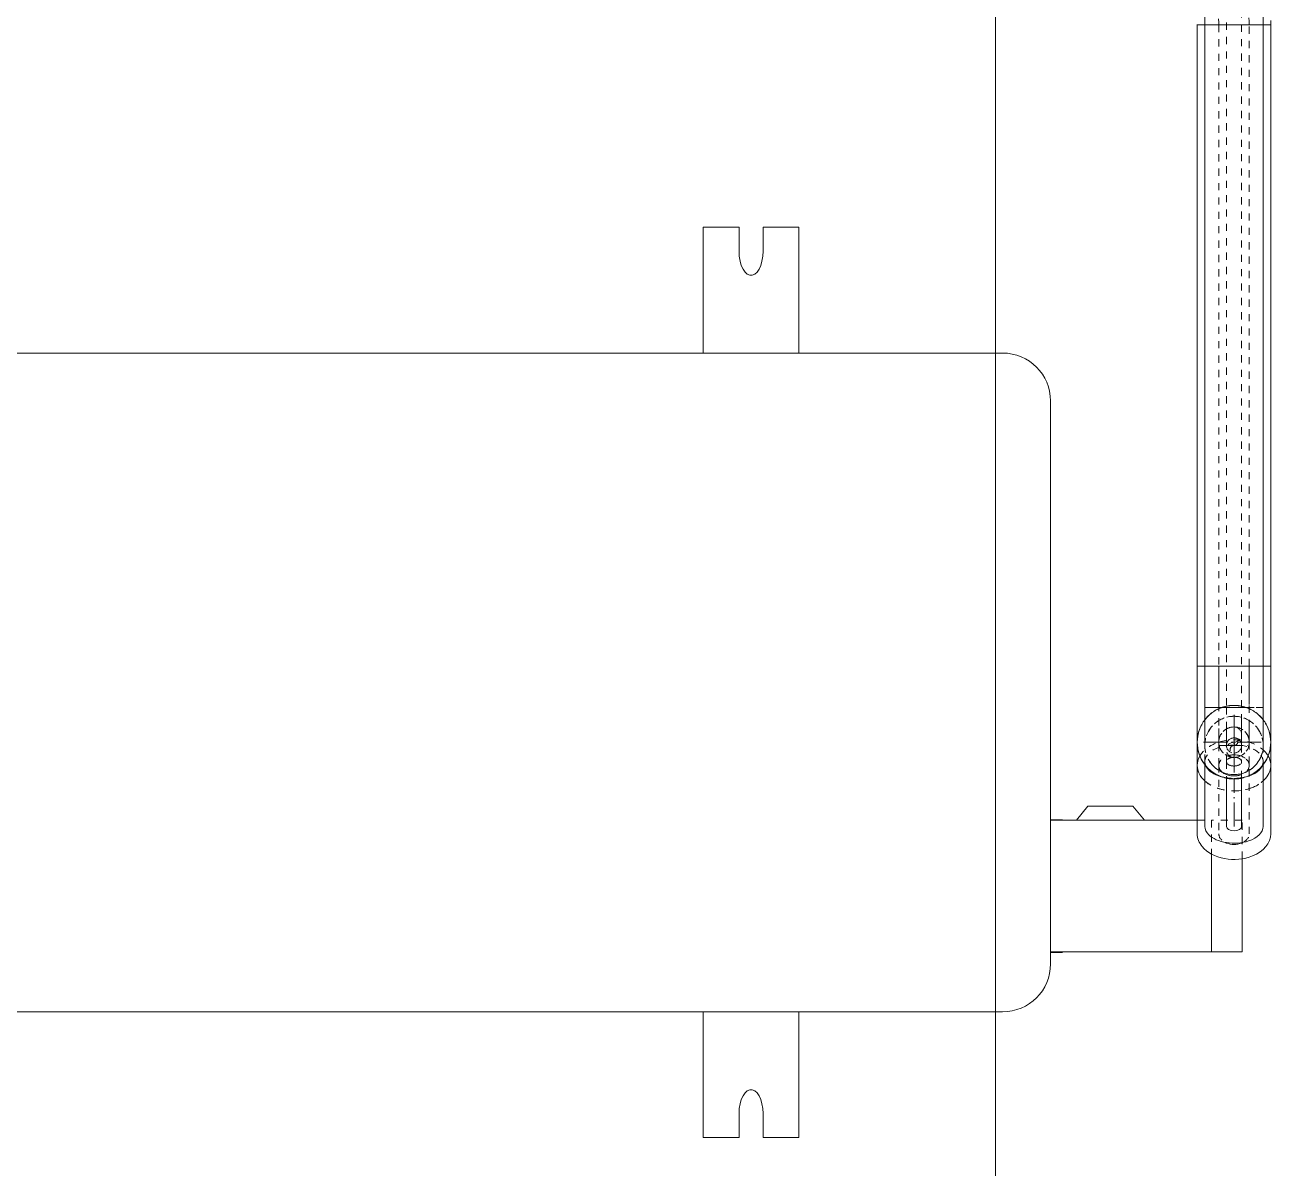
# Model space of a CAD drawing. Header units: millimetres. Extents: x -88595 to 880822, y -1054509 to -148035.
# Drawn here: x 554248 to 554769, y -247066 to -246588 of the extents above; entities that cross this region are included whole.
import ezdxf

# ---------------------------------------------------------------- set-up
doc = ezdxf.new("R2010")
doc.units = ezdxf.units.MM
for name, pattern in [('$0$ADSK_Скрыто', [6, 3, -3]), ('$1$ADSK_Скрыто', [6, 3, -3]), ('$10$ADSK_Осевая', [14, 10, -2, 0, -2]), ('$2$ADSK_Скрыто', [6, 3, -3]), ('$3$ADSK_Скрыто', [6, 3, -3]), ('$4$ADSK_Скрыто', [6, 3, -3])]:
    doc.linetypes.add(name, pattern=pattern)
for name, color, linetype, lineweight in [('Изоляция', 7, 'Continuous', 18), ('Линии', 7, 'Continuous', 9), ('Марки', 7, 'Continuous', 20), ('Оборудование', 7, 'Continuous', 18), ('Трубопровод', 7, 'Continuous', 18), ('Трубопроводы', 7, 'Continuous', 18)]:
    doc.layers.add(name, color=color, linetype=linetype, lineweight=lineweight)

# ---------------------------------------------------------------- blocks, each defined once
blk = doc.blocks.new('$0$ADSK_МедьПайка_Отвод-гнутая труба - Отвод _гнутая труба_-V66-В_Координация_кровля ОВ3')
at = {"layer": 'Линии', "color": 134, "linetype": '$0$ADSK_Скрыто', "true_color": 0x00a6a6, "flags": 128}
for points in [[(11718.6, 16214.31), (11718.61, 16214.56), (11718.62, 16214.82), (11718.65, 16215.07), (11718.68, 16215.32), (11718.73, 16215.57), (11718.78, 16215.82), (11718.85, 16216.07), (11718.92, 16216.31), (11719.01, 16216.55), (11719.1, 16216.78), (11719.21, 16217.02), (11719.32, 16217.24), (11719.44, 16217.47), (11719.57, 16217.68), (11719.71, 16217.9), (11719.86, 16218.1), (11720.01, 16218.3), (11720.18, 16218.5), (11720.35, 16218.69), (11720.53, 16218.87), (11720.71, 16219.04), (11720.9, 16219.2), (11721.1, 16219.36), (11721.31, 16219.51), (11721.52, 16219.65), (11721.74, 16219.79), (11721.96, 16219.91), (11722.18, 16220.03), (11722.41, 16220.13), (11722.65, 16220.23), (11722.89, 16220.32), (11723.13, 16220.39), (11723.37, 16220.46), (11723.62, 16220.52), (11723.87, 16220.57), (11724.12, 16220.61), (11724.38, 16220.63), (11724.63, 16220.65), (11724.88, 16220.66), (11724.95, 16220.66)], [(11724.95, 16220.66), (11725.2, 16220.66), (11725.46, 16220.64), (11725.71, 16220.62), (11725.96, 16220.58), (11726.21, 16220.53), (11726.46, 16220.48), (11726.71, 16220.41), (11726.95, 16220.34), (11727.19, 16220.25), (11727.42, 16220.16), (11727.66, 16220.06), (11727.88, 16219.94), (11728.11, 16219.82), (11728.32, 16219.69), (11728.54, 16219.55), (11728.74, 16219.4), (11728.94, 16219.25), (11729.14, 16219.08), (11729.33, 16218.91), (11729.51, 16218.73), (11729.68, 16218.55), (11729.84, 16218.36), (11730, 16218.16), (11730.15, 16217.95), (11730.29, 16217.74), (11730.43, 16217.53), (11730.55, 16217.3), (11730.67, 16217.08), (11730.77, 16216.85), (11730.87, 16216.61), (11730.96, 16216.37), (11731.03, 16216.13), (11731.1, 16215.89), (11731.16, 16215.64), (11731.21, 16215.39), (11731.25, 16215.14), (11731.27, 16214.89), (11731.29, 16214.63), (11731.3, 16214.38), (11731.3, 16214.31)], [(11718.6, 16204.62), (11718.6, 16205.51), (11718.6, 16206.37), (11718.6, 16207.19), (11718.6, 16207.97), (11718.6, 16208.71), (11718.6, 16209.41), (11718.6, 16210.07), (11718.6, 16210.68), (11718.6, 16211.25), (11718.6, 16211.77), (11718.6, 16212.24), (11718.6, 16212.67), (11718.6, 16213.05), (11718.6, 16213.38), (11718.6, 16213.66), (11718.6, 16213.89), (11718.6, 16214.07), (11718.6, 16214.2), (11718.6, 16214.28), (11718.6, 16214.31)], [(11731.3, 16214.31), (11731.3, 16214.29), (11731.3, 16214.21), (11731.3, 16214.08), (11731.3, 16213.91), (11731.3, 16213.68), (11731.3, 16213.4), (11731.3, 16213.07), (11731.3, 16212.7), (11731.3, 16212.28), (11731.3, 16211.8), (11731.3, 16211.29), (11731.3, 16210.72), (11731.3, 16210.11), (11731.3, 16209.46), (11731.3, 16208.77), (11731.3, 16208.03), (11731.3, 16207.25), (11731.3, 16206.43), (11731.3, 16205.57), (11731.3, 16204.68), (11731.3, 16204.62)]]:
    blk.add_lwpolyline(points, dxfattribs=at)
at = {"layer": 'Линии', "color": 134, "linetype": '$0$ADSK_Скрыто', "true_color": 0x00a6a6}
for start, end in [(90, 270), (270, 90)]:
    blk.add_arc((11724.95, 16214.31), 6.35, start, end, dxfattribs=at)
for start_param, end_param in [(1.570796, 4.712389), (4.712389, 7.853982)]:
    blk.add_ellipse((11724.95, 16204.62), major_axis=(6.35, 0), ratio=0.694658, start_param=start_param, end_param=end_param, dxfattribs=at)
blk = doc.blocks.new('$0$ADSK_МедьПайка_Отвод-гнутая труба - Отвод _гнутая труба_-V67-В_Координация_кровля ОВ3')
at = {"layer": 'Линии', "color": 134, "linetype": '$0$ADSK_Скрыто', "true_color": 0x00a6a6}
for p, q in [((11721.47, 16246.06), (11720.99, 16246.06)), ((11721.47, 16246.06), (11720.99, 16246.06)), ((11728.91, 16246.06), (11728.44, 16246.06)), ((11728.91, 16246.06), (11728.44, 16246.06))]:
    blk.add_line(p, q, dxfattribs=at)
at = {"layer": 'Линии', "color": 134, "linetype": '$0$ADSK_Скрыто', "true_color": 0x00a6a6, "flags": 128}
for points in [[(11718.6, 16230.28), (11718.6, 16229.2), (11718.6, 16228.13), (11718.6, 16227.1), (11718.6, 16226.1), (11718.6, 16225.13), (11718.6, 16224.19), (11718.6, 16223.28), (11718.6, 16222.42), (11718.6, 16221.59), (11718.6, 16220.8), (11718.6, 16220.05)], [(11731.3, 16220.59), (11731.3, 16221.37), (11731.3, 16222.19), (11731.3, 16223.05), (11731.3, 16223.94), (11731.3, 16224.87), (11731.3, 16225.83), (11731.3, 16226.83), (11731.3, 16227.85), (11731.3, 16228.91), (11731.3, 16229.99)], [(11718.6, 16214.77), (11718.6, 16214.58), (11718.6, 16214.44), (11718.6, 16214.35), (11718.6, 16214.31)], [(11731.3, 16214.31), (11731.3, 16214.34), (11731.3, 16214.41), (11731.3, 16214.54), (11731.3, 16214.72)]]:
    blk.add_lwpolyline(points, dxfattribs=at)
at = {"layer": 'Линии', "color": 134, "linetype": '$0$ADSK_Скрыто', "true_color": 0x00a6a6}
for start, end in [(90, 270), (270, 90)]:
    blk.add_arc((11724.95, 16214.31), 6.35, start, end, dxfattribs=at)
at = {"layer": 'Трубопроводы', "color": 134, "true_color": 0x00a6a6, "flags": 128}
for points in [[(11718.6, 16246.06), (11718.6, 16244.79), (11718.6, 16243.52), (11718.6, 16242.26), (11718.6, 16241), (11718.6, 16239.75), (11718.6, 16238.51), (11718.6, 16237.29), (11718.6, 16236.07), (11718.6, 16234.88), (11718.6, 16233.7), (11718.6, 16232.54), (11718.6, 16231.4), (11718.6, 16230.28)], [(11731.3, 16229.99), (11731.3, 16231.1), (11731.3, 16232.23), (11731.3, 16233.38), (11731.3, 16234.56), (11731.3, 16235.75), (11731.3, 16236.96), (11731.3, 16238.18), (11731.3, 16239.42), (11731.3, 16240.66), (11731.3, 16241.92), (11731.3, 16243.18), (11731.3, 16244.45), (11731.3, 16245.72), (11731.3, 16246.06)], [(11718.6, 16220.05), (11718.6, 16219.34), (11718.6, 16218.68), (11718.6, 16218.06), (11718.6, 16217.48), (11718.6, 16216.95), (11718.6, 16216.47), (11718.6, 16216.03), (11718.6, 16215.64), (11718.6, 16215.3), (11718.6, 16215.01), (11718.6, 16214.77), (11718.6, 16214.58), (11718.6, 16214.44), (11718.6, 16214.35), (11718.6, 16214.31)], [(11731.3, 16214.34), (11731.3, 16214.41), (11731.3, 16214.54), (11731.3, 16214.72), (11731.3, 16214.94), (11731.3, 16215.22), (11731.3, 16215.55), (11731.3, 16215.92), (11731.3, 16216.35), (11731.3, 16216.82), (11731.3, 16217.33), (11731.3, 16217.9), (11731.3, 16218.51), (11731.3, 16219.16), (11731.3, 16219.86), (11731.3, 16220.59)]]:
    blk.add_lwpolyline(points, dxfattribs=at)
blk = doc.blocks.new('$0$ADSK_МедьПайка_Отвод-гнутая труба - Отвод _гнутая труба_-3197938-В_Координация_кровля ОВ3')
at = {"layer": 'Линии', "color": 190, "linetype": '$0$ADSK_Скрыто', "true_color": 0x8000ff, "flags": 128}
for points in [[(11721.78, 16212.95), (11721.78, 16213.07), (11721.79, 16213.2), (11721.8, 16213.33), (11721.82, 16213.45), (11721.84, 16213.58), (11721.87, 16213.7), (11721.9, 16213.82), (11721.94, 16213.95), (11721.98, 16214.07), (11722.03, 16214.18), (11722.08, 16214.3), (11722.13, 16214.41), (11722.2, 16214.52), (11722.26, 16214.63), (11722.33, 16214.74), (11722.4, 16214.84), (11722.48, 16214.94), (11722.56, 16215.04), (11722.65, 16215.13), (11722.74, 16215.22), (11722.83, 16215.31), (11722.93, 16215.39), (11723.03, 16215.47), (11723.13, 16215.55), (11723.24, 16215.62), (11723.34, 16215.68), (11723.45, 16215.75), (11723.57, 16215.8), (11723.68, 16215.86), (11723.8, 16215.91), (11723.92, 16215.95), (11724.04, 16215.99), (11724.16, 16216.02), (11724.29, 16216.05), (11724.41, 16216.08), (11724.54, 16216.09), (11724.66, 16216.11), (11724.79, 16216.12), (11724.92, 16216.12), (11724.95, 16216.12)], [(11721.78, 16206.18), (11721.78, 16206.69), (11721.78, 16207.19), (11721.78, 16207.67), (11721.78, 16208.13), (11721.78, 16208.58), (11721.78, 16209.01), (11721.78, 16209.42), (11721.78, 16209.81), (11721.78, 16210.17), (11721.78, 16210.52), (11721.78, 16210.85), (11721.78, 16211.15), (11721.78, 16211.43), (11721.78, 16211.69), (11721.78, 16211.93), (11721.78, 16212.14), (11721.78, 16212.33), (11721.78, 16212.49), (11721.78, 16212.63), (11721.78, 16212.74), (11721.78, 16212.83), (11721.78, 16212.9), (11721.78, 16212.93), (11721.78, 16212.95)], [(11724.95, 16216.12), (11725.08, 16216.12), (11725.2, 16216.11), (11725.33, 16216.1), (11725.46, 16216.08), (11725.58, 16216.06), (11725.71, 16216.03), (11725.83, 16216), (11725.95, 16215.96), (11726.07, 16215.92), (11726.19, 16215.87), (11726.3, 16215.82), (11726.42, 16215.76), (11726.53, 16215.7), (11726.64, 16215.64), (11726.74, 16215.57), (11726.85, 16215.49), (11726.95, 16215.42), (11727.04, 16215.33), (11727.14, 16215.25), (11727.23, 16215.16), (11727.32, 16215.07), (11727.4, 16214.97), (11727.48, 16214.87), (11727.55, 16214.77), (11727.62, 16214.66), (11727.69, 16214.55), (11727.75, 16214.44), (11727.81, 16214.33), (11727.86, 16214.21), (11727.91, 16214.1), (11727.95, 16213.98), (11727.99, 16213.86), (11728.03, 16213.73), (11728.06, 16213.61), (11728.08, 16213.49), (11728.1, 16213.36), (11728.11, 16213.23), (11728.12, 16213.11), (11728.13, 16212.98), (11728.13, 16212.95)], [(11728.13, 16212.95), (11728.13, 16212.93), (11728.13, 16212.9), (11728.13, 16212.83), (11728.13, 16212.74), (11728.13, 16212.63), (11728.13, 16212.49), (11728.13, 16212.33), (11728.13, 16212.14), (11728.13, 16211.93), (11728.13, 16211.69), (11728.13, 16211.43), (11728.13, 16211.15), (11728.13, 16210.85), (11728.13, 16210.52), (11728.13, 16210.17), (11728.13, 16209.8), (11728.13, 16209.42), (11728.13, 16209.01), (11728.13, 16208.58), (11728.13, 16208.13), (11728.13, 16207.67), (11728.13, 16207.19), (11728.13, 16206.69), (11728.13, 16206.18)]]:
    blk.add_lwpolyline(points, dxfattribs=at)
at = {"layer": 'Линии', "color": 190, "linetype": '$0$ADSK_Скрыто', "true_color": 0x8000ff}
for start, end in [(90, 270), (270, 90)]:
    blk.add_arc((11724.95, 16212.95), 3.17, start, end, dxfattribs=at)
for start_param, end_param in [(1.570796, 4.712389), (4.712389, 7.853982)]:
    blk.add_ellipse((11724.95, 16206.18), major_axis=(3.17, 0), ratio=0.573576, start_param=start_param, end_param=end_param, dxfattribs=at)
blk = doc.blocks.new('$0$ADSK_МедьПайка_Отвод-гнутая труба - Отвод _гнутая труба_-V68-В_Координация_кровля ОВ3')
at = {"layer": 'Линии', "color": 190, "linetype": '$0$ADSK_Скрыто', "true_color": 0x8000ff}
for p, q in [((11722.2, 16228.82), (11721.88, 16228.82)), ((11722.2, 16228.82), (11721.88, 16228.82)), ((11728.02, 16228.82), (11727.7, 16228.82)), ((11728.02, 16228.82), (11727.7, 16228.82))]:
    blk.add_line(p, q, dxfattribs=at)
at = {"layer": 'Линии', "color": 190, "linetype": '$0$ADSK_Скрыто', "true_color": 0x8000ff, "flags": 128}
for points in [[(11721.78, 16228.82), (11721.78, 16228.19), (11721.78, 16227.55), (11721.78, 16226.92), (11721.78, 16226.29), (11721.78, 16225.67), (11721.78, 16225.05), (11721.78, 16224.43), (11721.78, 16223.83), (11721.78, 16223.23), (11721.78, 16222.64)], [(11728.13, 16223.07), (11728.13, 16223.67), (11728.13, 16224.27), (11728.13, 16224.88), (11728.13, 16225.5), (11728.13, 16226.12), (11728.13, 16226.75), (11728.13, 16227.38), (11728.13, 16228.02), (11728.13, 16228.65), (11728.13, 16228.82)], [(11721.78, 16213.81), (11721.78, 16213.61), (11721.78, 16213.44), (11721.78, 16213.3), (11721.78, 16213.18), (11721.78, 16213.08), (11721.78, 16213.01), (11721.78, 16212.97), (11721.78, 16212.95)], [(11728.13, 16212.95), (11728.13, 16212.96), (11728.13, 16213), (11728.13, 16213.06), (11728.13, 16213.15), (11728.13, 16213.26), (11728.13, 16213.4), (11728.13, 16213.56), (11728.13, 16213.75)]]:
    blk.add_lwpolyline(points, dxfattribs=at)
at = {"layer": 'Линии', "color": 190, "linetype": '$0$ADSK_Скрыто', "true_color": 0x8000ff}
for start, end in [(90, 270), (270, 90)]:
    blk.add_arc((11724.95, 16212.95), 3.17, start, end, dxfattribs=at)
at = {"layer": 'Трубопроводы', "color": 190, "true_color": 0x8000ff, "flags": 128}
for points in [[(11721.78, 16222.64), (11721.78, 16222.06), (11721.78, 16221.49), (11721.78, 16220.93), (11721.78, 16220.39), (11721.78, 16219.86), (11721.78, 16219.34), (11721.78, 16218.84), (11721.78, 16218.35), (11721.78, 16217.88), (11721.78, 16217.43), (11721.78, 16217), (11721.78, 16216.59), (11721.78, 16216.19), (11721.78, 16215.82), (11721.78, 16215.46), (11721.78, 16215.13), (11721.78, 16214.82), (11721.78, 16214.53), (11721.78, 16214.27), (11721.78, 16214.03), (11721.78, 16213.81), (11721.78, 16213.61), (11721.78, 16213.44), (11721.78, 16213.3), (11721.78, 16213.18), (11721.78, 16213.08), (11721.78, 16213.01), (11721.78, 16212.97), (11721.78, 16212.95)], [(11728.13, 16212.96), (11728.13, 16213), (11728.13, 16213.06), (11728.13, 16213.15), (11728.13, 16213.26), (11728.13, 16213.4), (11728.13, 16213.56), (11728.13, 16213.75), (11728.13, 16213.96), (11728.13, 16214.2), (11728.13, 16214.46), (11728.13, 16214.74), (11728.13, 16215.04), (11728.13, 16215.37), (11728.13, 16215.72), (11728.13, 16216.09), (11728.13, 16216.48), (11728.13, 16216.89), (11728.13, 16217.31), (11728.13, 16217.76), (11728.13, 16218.23), (11728.13, 16218.71), (11728.13, 16219.2), (11728.13, 16219.72), (11728.13, 16220.24), (11728.13, 16220.79), (11728.13, 16221.34), (11728.13, 16221.91), (11728.13, 16222.48), (11728.13, 16223.07)]]:
    blk.add_lwpolyline(points, dxfattribs=at)
blk = doc.blocks.new('$0$ADSK_Наружный блок кондиционера сплит-системы1 - AS18TL5HRA-A-V33-В_Координация_кровля ОВ3')
at = {"layer": 'Линии', "linetype": '$0$ADSK_Скрыто'}
for p, q in [((461.36, -57.5), (467.22, -57.5)), ((480, -57.5), (467.22, -57.5)), ((467.22, -57.5), (467.22, -71.52)), ((480, -73.52), (480, -57.5))]:
    blk.add_line(p, q, dxfattribs=at)
at = {"layer": 'Оборудование'}
for p, q in [((255, 137.5), (255, 190)), ((255, 190), (270, 190)), ((270, 180), (270, 190)), ((280, 190), (295, 190)), ((280, 190), (280, 180)), ((295, 190), (295, 137.5)), ((380, 137.5), (-380, 137.5)), ((400, -117.5), (400, 117.5)), ((415.62, -51.59), (410.79, -57.5)), ((434.38, -51.59), (415.62, -51.59)), ((439.21, -57.5), (434.38, -51.59)), ((405, -57.32), (400, -57.32)), ((405, -57.32), (400, -57.32)), ((400, -57.5), (461.32, -57.5)), ((467.22, -71.57), (467.22, -112.5)), ((480, -112.5), (480, -73.57)), ((467.22, -112.5), (400, -112.5)), ((400, -112.68), (405, -112.68)), ((400, -112.68), (405, -112.68)), ((467.22, -112.5), (480, -112.5)), ((-380, -137.5), (380, -137.5)), ((255, -190), (255, -137.5)), ((295, -137.5), (295, -190)), ((270, -190), (270, -180)), ((280, -180), (280, -190)), ((255, -190), (270, -190)), ((280, -190), (295, -190))]:
    blk.add_line(p, q, dxfattribs=at)
at = {"layer": 'Оборудование', "flags": 128}
for points in [[(280, 180), (279.89, 177.92), (279.57, 175.93), (279.05, 174.12), (278.35, 172.57), (277.5, 171.34), (276.55, 170.49), (275.52, 170.05), (274.48, 170.05), (273.45, 170.49), (272.5, 171.34), (271.65, 172.57), (270.95, 174.12), (270.43, 175.93), (270.11, 177.92), (270, 180)], [(270, -180), (270.11, -177.92), (270.43, -175.93), (270.95, -174.12), (271.65, -172.57), (272.5, -171.34), (273.45, -170.49), (274.48, -170.05), (275.52, -170.05), (276.55, -170.49), (277.5, -171.34), (278.35, -172.57), (279.05, -174.12), (279.57, -175.93), (279.89, -177.92), (280, -180)]]:
    blk.add_lwpolyline(points, dxfattribs=at)
at = {"layer": 'Оборудование'}
for centre, start, end in [((380, 117.5), 360, 90), ((380, -117.5), 270, 360)]:
    blk.add_arc(centre, 20, start, end, dxfattribs=at)
blk = doc.blocks.new('$0$ADSK_МедьПайка_Отвод-гнутая труба - Отвод _гнутая труба_-V44-В_Координация_кровля ОВ3')
at = {"layer": 'Линии', "color": 134, "linetype": '$0$ADSK_Скрыто', "true_color": 0x00a6a6}
for p, q in [((-3.48, 31.75), (-3.96, 31.75)), ((-3.48, 31.75), (-3.96, 31.75)), ((3.96, 31.75), (3.49, 31.75)), ((3.96, 31.75), (3.49, 31.75))]:
    blk.add_line(p, q, dxfattribs=at)
at = {"layer": 'Линии', "color": 134, "linetype": '$0$ADSK_Скрыто', "true_color": 0x00a6a6, "flags": 128}
for points in [[(-31.75, -6.35), (-30.23, -6.32), (-28.71, -6.23), (-27.19, -6.08), (-25.68, -5.86), (-24.18, -5.59), (-22.69, -5.26), (-21.22, -4.87), (-19.77, -4.42), (-18.33, -3.91), (-16.91, -3.34), (-15.52, -2.72), (-14.16, -2.04), (-12.82, -1.31), (-11.51, -0.53), (-10.24, 0.3), (-9, 1.19), (-7.79, 2.12), (-6.63, 3.11), (-5.5, 4.13), (-4.42, 5.21), (-3.38, 6.32), (-2.38, 7.47), (-1.44, 8.67), (-0.54, 9.9), (0.31, 11.16)], [(-18.03, 10.38), (-18.89, 9.84), (-19.78, 9.35), (-20.68, 8.89), (-21.61, 8.46), (-22.55, 8.08), (-23.5, 7.73), (-24.47, 7.42), (-25.45, 7.14), (-26.44, 6.91), (-27.43, 6.72), (-28.44, 6.57), (-29.45, 6.45), (-30.46, 6.38), (-31.48, 6.35), (-31.75, 6.35)]]:
    blk.add_lwpolyline(points, dxfattribs=at)
at = {"layer": 'Трубопроводы', "color": 134, "true_color": 0x00a6a6, "flags": 128}
for points in [[(-6.35, 31.75), (-6.37, 30.73), (-6.43, 29.72), (-6.53, 28.71), (-6.67, 27.7), (-6.86, 26.7), (-7.08, 25.71), (-7.34, 24.73), (-7.64, 23.76), (-7.98, 22.8), (-8.36, 21.86), (-8.77, 20.93), (-9.22, 20.02), (-9.71, 19.13), (-10.23, 18.26), (-10.79, 17.41), (-11.38, 16.58), (-12, 15.78), (-12.65, 15), (-13.34, 14.25), (-14.05, 13.53), (-14.8, 12.84), (-15.57, 12.17), (-16.36, 11.54), (-17.18, 10.94), (-18.03, 10.38)], [(0.31, 11.16), (1.11, 12.46), (1.85, 13.79), (2.54, 15.15), (3.18, 16.54), (3.76, 17.94), (4.28, 19.38), (4.75, 20.83), (5.16, 22.29), (5.51, 23.78), (5.8, 25.27), (6.02, 26.78), (6.19, 28.3), (6.3, 29.82), (6.35, 31.34), (6.35, 31.75)]]:
    blk.add_lwpolyline(points, dxfattribs=at)

msp = doc.modelspace()

# ---------------------------------------------------------------- linework, layer by layer
at = {"layer": 'Изоляция', "color": 190, "true_color": 0x8000ff}
for p, q in [((554740.71, -246533.48), (554740.71, -246873.38)), ((554765.06, -246873.38), (554765.06, -246533.48)), ((554745.43, -246873.38), (554746.79, -246873.38)), ((554749.71, -246873.38), (554747.6, -246873.38)), ((554755.59, -246873.38), (554750.17, -246873.38)), ((554758.16, -246873.38), (554756.04, -246873.38)), ((554740.71, -246896.02), (554740.71, -246923.06)), ((554765.06, -246923.06), (554765.06, -246896.02))]:
    msp.add_line(p, q, dxfattribs=at)
at = {"layer": 'Изоляция', "color": 134, "true_color": 0x00a6a6}
for p, q in [((554737.53, -246588.37), (554737.53, -246856.14)), ((554768.23, -246588.45), (554738.05, -246588.45)), ((554768.23, -246856.14), (554768.23, -246588.45)), ((554739.05, -246856.14), (554737.53, -246856.14)), ((554740.88, -246856.14), (554739.52, -246856.14)), ((554745.16, -246856.14), (554743.31, -246856.14)), ((554748.89, -246856.14), (554746.22, -246856.14)), ((554756.3, -246856.14), (554749.46, -246856.14)), ((554759.54, -246856.14), (554756.87, -246856.14)), ((554762.45, -246856.14), (554760.6, -246856.14)), ((554764.99, -246856.14), (554766.17, -246856.14)), ((554768.23, -246856.14), (554766.71, -246856.14)), ((554737.53, -246897.58), (554737.53, -246926.16)), ((554768.23, -246926.16), (554768.23, -246897.58))]:
    msp.add_line(p, q, dxfattribs=at)
at = {"layer": 'Изоляция', "color": 134, "true_color": 0x00a6a6, "flags": 128}
for points in [[(554737.53, -246588.28), (554737.53, -246588.45)], [(554768.23, -246588.45), (554768.19, -246586.57)], [(554737.53, -246856.14), (554737.53, -246857.41), (554737.53, -246858.68), (554737.53, -246859.94), (554737.53, -246861.2), (554737.53, -246862.45), (554737.53, -246863.69), (554737.53, -246864.91), (554737.53, -246866.13), (554737.53, -246867.32), (554737.53, -246868.5), (554737.53, -246869.66), (554737.53, -246870.8), (554737.53, -246871.92), (554737.53, -246873.01), (554737.53, -246874.07), (554737.53, -246875.1), (554737.53, -246876.1), (554737.53, -246877.08), (554737.53, -246878.01), (554737.53, -246878.92), (554737.53, -246879.78), (554737.53, -246880.61), (554737.53, -246881.4), (554737.53, -246882.15), (554737.53, -246882.86), (554737.53, -246883.52), (554737.53, -246884.14), (554737.53, -246884.72), (554737.53, -246885.25), (554737.53, -246885.73), (554737.53, -246886.17), (554737.53, -246886.56), (554737.53, -246886.9), (554737.53, -246887.19), (554737.53, -246887.43), (554737.53, -246887.62), (554737.53, -246887.76), (554737.53, -246887.85), (554737.53, -246887.89)], [(554768.23, -246887.89), (554768.23, -246887.86), (554768.23, -246887.79), (554768.23, -246887.66), (554768.23, -246887.48), (554768.23, -246887.26), (554768.23, -246886.98), (554768.23, -246886.65), (554768.23, -246886.28), (554768.23, -246885.85), (554768.23, -246885.38), (554768.23, -246884.87), (554768.23, -246884.3), (554768.23, -246883.69), (554768.23, -246883.04), (554768.23, -246882.34), (554768.23, -246881.61), (554768.23, -246880.83), (554768.23, -246880.01), (554768.23, -246879.15), (554768.23, -246878.26), (554768.23, -246877.33), (554768.23, -246876.37), (554768.23, -246875.37), (554768.23, -246874.35), (554768.23, -246873.29), (554768.23, -246872.21), (554768.23, -246871.1), (554768.23, -246869.97), (554768.23, -246868.82), (554768.23, -246867.64), (554768.23, -246866.45), (554768.23, -246865.24), (554768.23, -246864.02), (554768.23, -246862.78), (554768.23, -246861.54), (554768.23, -246860.28), (554768.23, -246859.02), (554768.23, -246857.75), (554768.23, -246856.48), (554768.23, -246856.14)], [(554737.54, -246887.28), (554737.58, -246886.66), (554737.64, -246886.05), (554737.73, -246885.44), (554737.84, -246884.84), (554737.97, -246884.24), (554738.13, -246883.65), (554738.31, -246883.06)], [(554767.59, -246883.49), (554767.75, -246884.08), (554767.89, -246884.68), (554768.01, -246885.28), (554768.1, -246885.89), (554768.17, -246886.5), (554768.21, -246887.11), (554768.23, -246887.72)], [(554737.53, -246897.58), (554737.53, -246896.69), (554737.53, -246895.83), (554737.53, -246895.01), (554737.53, -246894.23), (554737.53, -246893.49), (554737.53, -246892.79), (554737.53, -246892.13), (554737.53, -246891.52), (554737.53, -246890.95), (554737.53, -246890.43), (554737.53, -246889.96), (554737.53, -246889.53), (554737.53, -246889.15), (554737.53, -246888.82), (554737.53, -246888.54), (554737.53, -246888.31), (554737.53, -246888.13)], [(554768.23, -246888.12), (554768.23, -246888.3), (554768.23, -246888.52), (554768.23, -246888.8), (554768.23, -246889.13), (554768.23, -246889.5), (554768.23, -246889.93), (554768.23, -246890.4), (554768.23, -246890.91), (554768.23, -246891.48), (554768.23, -246892.09), (554768.23, -246892.74), (554768.23, -246893.44), (554768.23, -246894.17), (554768.23, -246894.95), (554768.23, -246895.77), (554768.23, -246896.63), (554768.23, -246897.52), (554768.23, -246897.58)]]:
    msp.add_lwpolyline(points, dxfattribs=at)
at = {"layer": 'Изоляция', "color": 190, "true_color": 0x8000ff, "flags": 128}
for points in [[(554740.71, -246873.38), (554740.71, -246874.01), (554740.71, -246874.65), (554740.71, -246875.28), (554740.71, -246875.91), (554740.71, -246876.53), (554740.71, -246877.15), (554740.71, -246877.77), (554740.71, -246878.37), (554740.71, -246878.97), (554740.71, -246879.56), (554740.71, -246880.14), (554740.71, -246880.71), (554740.71, -246881.27), (554740.71, -246881.81), (554740.71, -246882.34), (554740.71, -246882.86), (554740.71, -246883.36), (554740.71, -246883.85), (554740.71, -246884.32), (554740.71, -246884.77), (554740.71, -246885.2), (554740.71, -246885.61), (554740.71, -246886.01), (554740.71, -246886.38), (554740.71, -246886.74), (554740.71, -246887.07), (554740.71, -246887.38), (554740.71, -246887.67), (554740.71, -246887.93), (554740.71, -246888.18), (554740.71, -246888.39), (554740.71, -246888.59), (554740.71, -246888.76), (554740.71, -246888.9), (554740.71, -246889.02), (554740.71, -246889.12), (554740.71, -246889.19), (554740.71, -246889.23), (554740.71, -246889.25)], [(554765.06, -246889.25), (554765.06, -246889.24), (554765.06, -246889.2), (554765.06, -246889.14), (554765.06, -246889.05), (554765.06, -246888.94), (554765.06, -246888.8), (554765.06, -246888.64), (554765.06, -246888.45), (554765.06, -246888.24), (554765.06, -246888), (554765.06, -246887.74), (554765.06, -246887.46), (554765.06, -246887.16), (554765.06, -246886.83), (554765.06, -246886.48), (554765.06, -246886.11), (554765.06, -246885.72), (554765.06, -246885.31), (554765.06, -246884.89), (554765.06, -246884.44), (554765.06, -246883.98), (554765.06, -246883.49), (554765.06, -246883), (554765.06, -246882.48), (554765.06, -246881.96), (554765.06, -246881.42), (554765.06, -246880.86), (554765.06, -246880.3), (554765.06, -246879.72), (554765.06, -246879.13), (554765.06, -246878.54), (554765.06, -246877.93), (554765.06, -246877.32), (554765.06, -246876.7), (554765.06, -246876.08), (554765.06, -246875.45), (554765.06, -246874.82), (554765.06, -246874.19), (554765.06, -246873.55), (554765.06, -246873.38)]]:
    msp.add_lwpolyline(points, dxfattribs=at)
at = {"layer": 'Изоляция', "color": 134, "true_color": 0x00a6a6}
for start, end in [(160.6284, 180), (165, 180), (165, 180), (172.0473, 180), (0, 19.3656), (0, 15), (0, 15), (0, 7.9513), (180, 197.0356), (180, 216.9677), (180, 217.4562), (180, 270), (270, 0), (322.639, 0), (323.1223, 0), (342.9646, 0), (213.5467, 260.6124), (279.3876, 326.4554)]:
    msp.add_arc((554752.88, -246887.89), 15.35, start, end, dxfattribs=at)
at = {"layer": 'Изоляция', "color": 190, "true_color": 0x8000ff}
for radius, start, end in [(12.17, 210, 224.3924), (12.17, 225, 270), (12.18, 270, 315), (12.18, 315.6081, 330), (12.18, 261.4724, 270), (12.17, 270, 278.5272)]:
    msp.add_arc((554752.88, -246889.25), radius, start, end, dxfattribs=at)
at = {"layer": 'Изоляция', "color": 134, "true_color": 0x00a6a6}
for centre, start_param, end_param in [((554752.88, -246897.58), 2.748883, 3.665191), ((554752.88, -246897.58), 2.748883, 3.141593), ((554752.88, -246897.58), 3.141593, 3.79759), ((554752.88, -246897.58), 5.759587, 6.544985), ((554752.88, -246897.58), 5.759587, 6.283185), ((554752.88, -246897.58), 0, 0.261799), ((554752.88, -246897.58), 3.665191, 3.79759), ((554752.88, -246926.16), 3.141593, 3.665191), ((554752.88, -246926.16), 5.235988, 6.283185), ((554752.88, -246926.16), 3.665191, 5.235988)]:
    msp.add_ellipse(centre, major_axis=(15.35, 0), ratio=0.694658, start_param=start_param, end_param=end_param, dxfattribs=at)
at = {"layer": 'Изоляция', "color": 190, "true_color": 0x8000ff}
for centre, major_axis, start_param, end_param in [((554752.88, -246896.02), (12.17, 0), 3.141593, 3.665191), ((554752.88, -246896.02), (12.17, 0), 3.141593, 4.403896), ((554752.88, -246896.02), (12.17, 0), 5.020882, 6.283185), ((554752.88, -246896.02), (12.18, 0), 5.235988, 6.283185), ((554752.88, -246896.02), (12.18, 0), 3.665191, 4.403896), ((554752.88, -246896.02), (12.18, 0), 5.020882, 5.235988), ((554752.88, -246923.06), (12.18, 0), 3.141593, 3.665191), ((554752.88, -246923.06), (12.17, 0), 5.235988, 6.283185), ((554752.88, -246923.06), (12.18, 0), 3.665191, 5.235988)]:
    msp.add_ellipse(centre, major_axis=major_axis, ratio=0.573576, start_param=start_param, end_param=end_param, dxfattribs=at)
at = {"layer": 'Линии', "color": 190, "linetype": '$1$ADSK_Скрыто', "true_color": 0x8000ff}
for p, q in [((554749.7, -246533.48), (554749.71, -246873.38)), ((554756.06, -246873.38), (554756.06, -246533.48)), ((554740.71, -246873.38), (554745.39, -246873.38)), ((554745.44, -246873.38), (554740.71, -246873.38)), ((554741.91, -246873.38), (554741.01, -246873.38)), ((554746.79, -246873.38), (554747.52, -246873.38)), ((554747.6, -246873.38), (554746.8, -246873.38)), ((554749.73, -246873.38), (554750.12, -246873.38)), ((554750.17, -246873.38), (554749.76, -246873.38)), ((554749.81, -246873.38), (554750.13, -246873.38)), ((554756, -246873.38), (554755.59, -246873.38)), ((554755.63, -246873.38), (554755.95, -246873.38)), ((554755.65, -246873.38), (554756.03, -246873.38)), ((554765.06, -246873.38), (554758.16, -246873.38)), ((554758.24, -246873.38), (554765.06, -246873.38)), ((554764.75, -246873.38), (554763.85, -246873.38)), ((554749.71, -246896.02), (554749.71, -246902.78)), ((554756.06, -246902.78), (554756.06, -246896.02))]:
    msp.add_line(p, q, dxfattribs=at)
at = {"layer": 'Линии', "color": 134, "linetype": '$1$ADSK_Скрыто', "true_color": 0x00a6a6}
for p, q in [((554738.05, -246588.45), (554737.53, -246588.45)), ((554746.53, -246588.45), (554746.53, -246856.14)), ((554759.23, -246856.14), (554759.23, -246588.45)), ((554738.96, -246856.14), (554739.59, -246856.14)), ((554739.49, -246856.14), (554739.05, -246856.14)), ((554740.8, -246856.14), (554743.19, -246856.14)), ((554743.31, -246856.14), (554740.88, -246856.14)), ((554746.22, -246856.14), (554745.2, -246856.14)), ((554745.21, -246856.14), (554746.13, -246856.14)), ((554748.91, -246856.14), (554749.41, -246856.14)), ((554748.92, -246856.14), (554749.4, -246856.14)), ((554749.46, -246856.14), (554748.94, -246856.14)), ((554756.82, -246856.14), (554756.3, -246856.14)), ((554756.36, -246856.14), (554756.85, -246856.14)), ((554756.37, -246856.14), (554756.84, -246856.14)), ((554760.56, -246856.14), (554759.54, -246856.14)), ((554759.63, -246856.14), (554760.56, -246856.14)), ((554764.88, -246856.14), (554762.45, -246856.14)), ((554762.57, -246856.14), (554764.96, -246856.14)), ((554766.17, -246856.14), (554766.8, -246856.14)), ((554766.71, -246856.14), (554766.27, -246856.14)), ((554737.54, -246887.35), (554737.54, -246887.28)), ((554746.53, -246897.58), (554746.53, -246926.16)), ((554759.23, -246926.16), (554759.23, -246897.58))]:
    msp.add_line(p, q, dxfattribs=at)
at = {"layer": 'Линии', "color": 134, "linetype": '$4$ADSK_Скрыто', "true_color": 0x00a6a6, "flags": 128}
for points in [[(554738.31, -246883.06), (554738.51, -246882.48), (554738.74, -246881.91), (554738.99, -246881.35), (554739.27, -246880.8), (554739.56, -246880.26), (554739.88, -246879.74), (554740.21, -246879.22), (554740.57, -246878.72), (554740.94, -246878.24), (554741.34, -246877.77), (554741.75, -246877.32), (554742.19, -246876.88), (554742.63, -246876.46), (554743.1, -246876.06), (554743.58, -246875.68), (554744.08, -246875.32), (554744.59, -246874.97), (554745.11, -246874.65), (554745.65, -246874.35), (554746.19, -246874.07), (554746.75, -246873.82), (554747.32, -246873.58), (554747.75, -246873.43)], [(554748.02, -246873.33), (554748.48, -246873.18), (554749.07, -246873.02), (554749.67, -246872.88), (554750.27, -246872.76), (554750.88, -246872.67), (554751.49, -246872.6), (554752.1, -246872.56), (554752.71, -246872.54), (554752.88, -246872.54)], [(554752.88, -246872.54), (554753.49, -246872.55), (554754.11, -246872.59), (554754.72, -246872.65), (554755.33, -246872.74), (554755.93, -246872.85), (554756.53, -246872.98), (554757.12, -246873.14), (554757.71, -246873.32)], [(554758.01, -246873.43), (554758.29, -246873.52), (554758.86, -246873.75), (554759.42, -246874), (554759.97, -246874.27), (554760.51, -246874.57), (554761.03, -246874.88), (554761.55, -246875.22), (554762.05, -246875.58), (554762.53, -246875.95), (554763, -246876.35), (554763.46, -246876.76), (554763.89, -246877.2), (554764.31, -246877.64), (554764.71, -246878.11), (554765.09, -246878.59), (554765.46, -246879.09), (554765.8, -246879.6), (554766.12, -246880.12), (554766.42, -246880.66), (554766.7, -246881.2), (554766.95, -246881.76), (554767.19, -246882.33), (554767.4, -246882.9), (554767.59, -246883.49)]]:
    msp.add_lwpolyline(points, dxfattribs=at)
at = {"layer": 'Линии', "color": 190, "linetype": '$4$ADSK_Скрыто', "true_color": 0x8000ff, "flags": 128}
for points in [[(554740.71, -246889.25), (554740.72, -246888.77), (554740.74, -246888.28), (554740.79, -246887.8), (554740.86, -246887.31), (554740.95, -246886.84), (554741.05, -246886.36), (554741.18, -246885.89), (554741.32, -246885.42), (554741.49, -246884.97), (554741.67, -246884.51), (554741.87, -246884.07), (554742.08, -246883.63), (554742.31, -246883.2), (554742.57, -246882.79), (554742.83, -246882.38), (554743.11, -246881.98), (554743.41, -246881.6), (554743.73, -246881.23), (554744.06, -246880.87), (554744.4, -246880.52), (554744.75, -246880.19), (554745.12, -246879.87), (554745.5, -246879.57), (554745.9, -246879.28), (554746.3, -246879.01), (554746.72, -246878.75), (554747.14, -246878.52), (554747.58, -246878.3), (554748.02, -246878.09), (554748.47, -246877.91), (554748.93, -246877.74), (554749.39, -246877.59), (554749.86, -246877.46), (554750.33, -246877.35), (554750.81, -246877.26), (554751.29, -246877.18), (554751.78, -246877.13), (554752.26, -246877.09), (554752.75, -246877.08), (554752.88, -246877.08)], [(554752.88, -246877.08), (554753.37, -246877.09), (554753.85, -246877.12), (554754.34, -246877.17), (554754.82, -246877.23), (554755.3, -246877.32), (554755.77, -246877.43), (554756.25, -246877.55), (554756.71, -246877.7), (554757.17, -246877.86), (554757.62, -246878.04), (554758.07, -246878.24), (554758.5, -246878.45), (554758.93, -246878.69), (554759.35, -246878.94), (554759.75, -246879.21), (554760.15, -246879.49), (554760.54, -246879.79), (554760.91, -246880.1), (554761.27, -246880.43), (554761.61, -246880.77), (554761.95, -246881.13), (554762.26, -246881.5), (554762.57, -246881.88), (554762.85, -246882.27), (554763.13, -246882.68), (554763.38, -246883.09), (554763.62, -246883.52), (554763.84, -246883.95), (554764.04, -246884.39), (554764.23, -246884.84), (554764.4, -246885.3), (554764.54, -246885.76), (554764.67, -246886.23), (554764.79, -246886.71), (554764.88, -246887.18), (554764.95, -246887.67), (554765.01, -246888.15), (554765.04, -246888.64), (554765.05, -246889.12), (554765.06, -246889.25)], [(554740.71, -246888.39), (554740.71, -246888.59), (554740.71, -246888.76), (554740.71, -246888.9), (554740.71, -246889.02), (554740.71, -246889.12), (554740.71, -246889.19), (554740.71, -246889.23), (554740.71, -246889.25)], [(554740.71, -246896.02), (554740.71, -246895.51), (554740.71, -246895.01), (554740.71, -246894.53), (554740.71, -246894.07), (554740.71, -246893.62), (554740.71, -246893.19), (554740.71, -246892.78), (554740.71, -246892.4), (554740.71, -246892.03), (554740.71, -246891.68), (554740.71, -246891.35), (554740.71, -246891.05), (554740.71, -246890.77), (554740.71, -246890.51), (554740.71, -246890.27), (554740.71, -246890.06), (554740.71, -246889.87), (554740.71, -246889.71), (554740.71, -246889.57), (554740.71, -246889.46), (554740.71, -246889.37), (554740.71, -246889.3), (554740.71, -246889.27), (554740.71, -246889.25)], [(554765.06, -246889.25), (554765.06, -246889.24), (554765.06, -246889.2), (554765.06, -246889.14), (554765.06, -246889.05), (554765.06, -246888.94), (554765.06, -246888.8), (554765.06, -246888.64), (554765.06, -246888.45)], [(554765.06, -246889.25), (554765.06, -246889.27), (554765.06, -246889.3), (554765.06, -246889.37), (554765.06, -246889.46), (554765.06, -246889.57), (554765.06, -246889.71), (554765.06, -246889.87), (554765.06, -246890.06), (554765.06, -246890.27), (554765.06, -246890.51), (554765.06, -246890.77), (554765.06, -246891.05), (554765.06, -246891.35), (554765.06, -246891.68), (554765.06, -246892.03), (554765.06, -246892.4), (554765.06, -246892.79), (554765.06, -246893.19), (554765.06, -246893.62), (554765.06, -246894.07), (554765.06, -246894.53), (554765.06, -246895.01), (554765.06, -246895.51), (554765.06, -246896.02)]]:
    msp.add_lwpolyline(points, dxfattribs=at)
at = {"layer": 'Линии', "color": 134, "linetype": '$2$ADSK_Скрыто', "true_color": 0x00a6a6}
for centre, radius, start, end in [((554752.88, -246887.89), 15.35, 98.8931, 171.8573), ((554752.88, -246887.89), 15.35, 90, 160.4464), ((554752.88, -246887.89), 15.35, 108.5248, 160.4428), ((554752.88, -246887.89), 15.35, 90, 107.4648), ((554752.88, -246887.89), 15.35, 90, 97.9063), ((554752.88, -246887.89), 15.35, 82.0937, 90), ((554752.88, -246887.89), 15.35, 19.5641, 90), ((554752.88, -246887.89), 15.35, 72.52, 90), ((554752.88, -246887.89), 15.35, 8.1413, 81.1069), ((554752.88, -246887.89), 15.35, 19.5511, 71.4588), ((554752.88, -246887.89), 6.35, 0, 180), ((554752.88, -246884.71), 3.17, 270, 90), ((554752.88, -246887.89), 15.35, 197.2256, 213.3567), ((554752.88, -246887.89), 6.35, 180, 0), ((554752.88, -246891.06), 3.17, 90, 270), ((554752.88, -246887.89), 15.35, 326.6454, 342.7746), ((554752.88, -246887.89), 15.35, 217.6417, 220.8313), ((554752.88, -246887.89), 15.35, 319.159, 322.4534), ((554752.88, -246887.89), 15.35, 223.6706, 226.3114), ((554752.88, -246887.89), 15.35, 229.159, 234.5914), ((554752.88, -246887.89), 15.35, 238.5595, 240.7777), ((554752.88, -246887.89), 15.35, 242.9958, 248.1256), ((554752.88, -246887.89), 15.35, 254.7283, 255.0522), ((554752.88, -246887.89), 15.35, 256.8707, 260.105), ((554752.88, -246887.89), 15.35, 260.8024, 270), ((554752.88, -246887.89), 15.35, 270, 279.1976), ((554752.88, -246887.89), 15.35, 279.949, 283.1224), ((554752.88, -246887.89), 15.35, 284.9377, 285.2413), ((554752.88, -246887.89), 15.35, 291.8754, 296.9948), ((554752.88, -246887.89), 15.35, 299.2078, 301.419), ((554752.88, -246887.89), 15.35, 305.4016, 310.8313), ((554752.88, -246887.89), 15.35, 313.6706, 316.3114)]:
    msp.add_arc(centre, radius, start, end, dxfattribs=at)
at = {"layer": 'Линии', "color": 190, "linetype": '$2$ADSK_Скрыто', "true_color": 0x8000ff}
for centre, radius, start, end in [((554752.88, -246889.25), 12.17, 90, 180), ((554752.88, -246889.25), 12.17, 90, 180), ((554752.88, -246889.25), 12.17, 90, 180), ((554752.88, -246889.25), 12.17, 0, 90), ((554752.88, -246889.25), 12.17, 0, 90), ((554752.88, -246889.25), 12.17, 0, 90), ((554752.88, -246889.25), 3.17, 0, 180), ((554752.88, -246887.67), 1.59, 270, 90), ((554752.88, -246889.25), 12.18, 8.2825, 15), ((554752.88, -246889.25), 12.17, 180, 261.2328), ((554752.88, -246889.25), 12.18, 180, 210), ((554752.88, -246889.25), 12.17, 180, 210.8997), ((554752.88, -246889.25), 12.18, 180, 210), ((554752.88, -246889.25), 3.17, 180, 0), ((554752.88, -246890.84), 1.59, 90, 270), ((554752.88, -246889.25), 12.18, 278.7668, 0), ((554752.88, -246889.25), 12.17, 329.0769, 0), ((554752.88, -246889.25), 12.17, 330, 0), ((554752.88, -246889.25), 12.17, 330, 0), ((554752.88, -246889.25), 12.17, 215.9209, 220.4611), ((554752.88, -246889.25), 12.18, 224.0408, 225.9402), ((554752.88, -246889.25), 12.18, 224.6266, 225), ((554752.88, -246889.25), 12.18, 224.6266, 225), ((554752.88, -246889.25), 12.18, 314.0408, 315.9402), ((554752.88, -246889.25), 12.17, 315, 315.374), ((554752.88, -246889.25), 12.17, 315, 315.374), ((554752.88, -246889.25), 12.18, 319.5303, 324.0739), ((554752.88, -246889.25), 12.18, 229.5303, 234.0739), ((554752.88, -246889.25), 12.18, 239.0769, 240.4884), ((554752.88, -246889.25), 12.18, 243.285, 247.2646), ((554752.88, -246889.25), 12.17, 257.1429, 257.5246), ((554752.88, -246889.25), 12.18, 282.5435, 282.8571), ((554752.88, -246889.25), 12.18, 292.7405, 296.7063), ((554752.88, -246889.25), 12.18, 299.4964, 300.8997), ((554752.88, -246889.25), 12.18, 305.9209, 310.4611)]:
    msp.add_arc(centre, radius, start, end, dxfattribs=at)
at = {"layer": 'Линии', "color": 134, "linetype": '$3$ADSK_Скрыто', "true_color": 0x00a6a6}
for centre, major_axis, start_param, end_param in [((554752.88, -246897.58), (15.35, 0), 0.523599, 2.094395), ((554752.88, -246897.58), (15.35, 0), 2.094395, 2.745642), ((554752.88, -246897.58), (15.35, 0), 0.261799, 0.523599), ((554752.88, -246897.58), (6.35, 0), 1.570796, 3.141593), ((554752.88, -246897.58), (6.35, 0), 3.141593, 4.712389), ((554752.88, -246897.58), (6.35, 0), 0, 1.570796), ((554752.88, -246897.58), (6.35, 0), 4.712389, 6.283185), ((554752.88, -246897.58), (15.35, 0), 4.712389, 5.759587), ((554752.88, -246897.58), (15.35, 0), 5.235988, 5.759587), ((554752.88, -246897.58), (15.35, 0), 3.800831, 5.235988), ((554752.88, -246897.58), (15.35, 0), 3.800831, 4.712389), ((554752.88, -246926.16), (6.35, 0), 3.141593, 4.038511), ((554752.88, -246926.16), (6.35, 0), 5.386267, 6.283185), ((554752.88, -246926.16), (6.35, 0), 4.103761, 4.18879), ((554752.88, -246926.16), (6.35, 0), 5.235988, 5.321017)]:
    msp.add_ellipse(centre, major_axis=major_axis, ratio=0.694658, start_param=start_param, end_param=end_param, dxfattribs=at)
at = {"layer": 'Линии', "color": 190, "linetype": '$3$ADSK_Скрыто', "true_color": 0x8000ff}
for major_axis, start_param, end_param in [((12.18, 0), 2.094395, 3.141593), ((12.18, 0), 0.523599, 2.094395), ((12.17, 0), 0, 0.523599), ((3.17, 0), 1.570796, 3.141593), ((3.17, 0), 3.141593, 4.712389), ((3.17, 0), 0, 1.570796), ((3.17, 0), 4.712389, 6.283185), ((12.18, 0), 4.407982, 5.016795), ((12.17, 0), 4.407982, 4.712389), ((12.17, 0), 4.712389, 5.016795)]:
    msp.add_ellipse((554752.88, -246896.02), major_axis=major_axis, ratio=0.573576, start_param=start_param, end_param=end_param, dxfattribs=at)
at = {"layer": 'Марки'}
for p, q in [((554653.41, -246327), (554653.41, -248287.83)), ((554653.41, -246371.42), (554653.41, -248658.1))]:
    msp.add_line(p, q, dxfattribs=at)
at = {"layer": 'Трубопровод', "color": 134, "linetype": '$10$ADSK_Осевая', "true_color": 0x00a6a6}
for p, q in [((554752.88, -246900.59), (554752.88, -246875.19)), ((554740.18, -246887.89), (554765.58, -246887.89))]:
    msp.add_line(p, q, dxfattribs=at)
at = {"layer": 'Трубопровод', "color": 190, "linetype": '$10$ADSK_Осевая', "true_color": 0x8000ff}
for p, q in [((554752.88, -246895.6), (554752.88, -246882.9)), ((554746.53, -246889.25), (554759.23, -246889.25)), ((554752.88, -246923.06), (554752.88, -246903.24))]:
    msp.add_line(p, q, dxfattribs=at)
at = {"layer": 'Трубопровод', "color": 190, "true_color": 0x8000ff}
for p, q in [((554749.71, -246902.82), (554749.71, -246923.06)), ((554756.06, -246923.06), (554756.06, -246902.82))]:
    msp.add_line(p, q, dxfattribs=at)
for major_axis, start_param, end_param in [((3.17, 0), 2.879793, 3.141593), ((3.17, 0), 3.141593, 4.712389), ((3.17, 0), 4.712389, 6.283185), ((3.18, 0), 0, 0.261799)]:
    msp.add_ellipse((554752.88, -246923.06), major_axis=major_axis, ratio=0.573576, start_param=start_param, end_param=end_param, dxfattribs=at)
at = {"layer": 'Трубопровод', "color": 134, "true_color": 0x00a6a6}
for start_param, end_param in [(4.18879, 4.712389), (4.712389, 5.235988)]:
    msp.add_ellipse((554752.88, -246926.16), major_axis=(6.35, 0), ratio=0.694658, start_param=start_param, end_param=end_param, dxfattribs=at)

# ---------------------------------------------------------------- block references
at = {"layer": 'Линии', "color": 134, "linetype": '$0$ADSK_Скрыто', "true_color": 0x00a6a6, "rotation": 90}
msp.add_blockref('$0$ADSK_МедьПайка_Отвод-гнутая труба - Отвод _гнутая труба_-V44-В_Координация_кровля ОВ3', (554752.88, -246556.7), dxfattribs=at)
at = {"layer": 'Линии', "linetype": '$0$ADSK_Скрыто'}
msp.add_blockref('$0$ADSK_Наружный блок кондиционера сплит-системы1 - AS18TL5HRA-A-V33-В_Координация_кровля ОВ3', (554276.33, -246862.94), dxfattribs=at)
at = {"layer": 'Линии', "color": 134, "linetype": '$0$ADSK_Скрыто', "true_color": 0x00a6a6}
for name in ['$0$ADSK_МедьПайка_Отвод-гнутая труба - Отвод _гнутая труба_-V67-В_Координация_кровля ОВ3', '$0$ADSK_МедьПайка_Отвод-гнутая труба - Отвод _гнутая труба_-V66-В_Координация_кровля ОВ3']:
    msp.add_blockref(name, (543027.93, -263102.2), dxfattribs=at)
at = {"layer": 'Линии', "color": 190, "linetype": '$0$ADSK_Скрыто', "true_color": 0x8000ff}
for name in ['$0$ADSK_МедьПайка_Отвод-гнутая труба - Отвод _гнутая труба_-V68-В_Координация_кровля ОВ3', '$0$ADSK_МедьПайка_Отвод-гнутая труба - Отвод _гнутая труба_-3197938-В_Координация_кровля ОВ3']:
    msp.add_blockref(name, (543027.93, -263102.2), dxfattribs=at)

doc.saveas('drawing.dxf')
